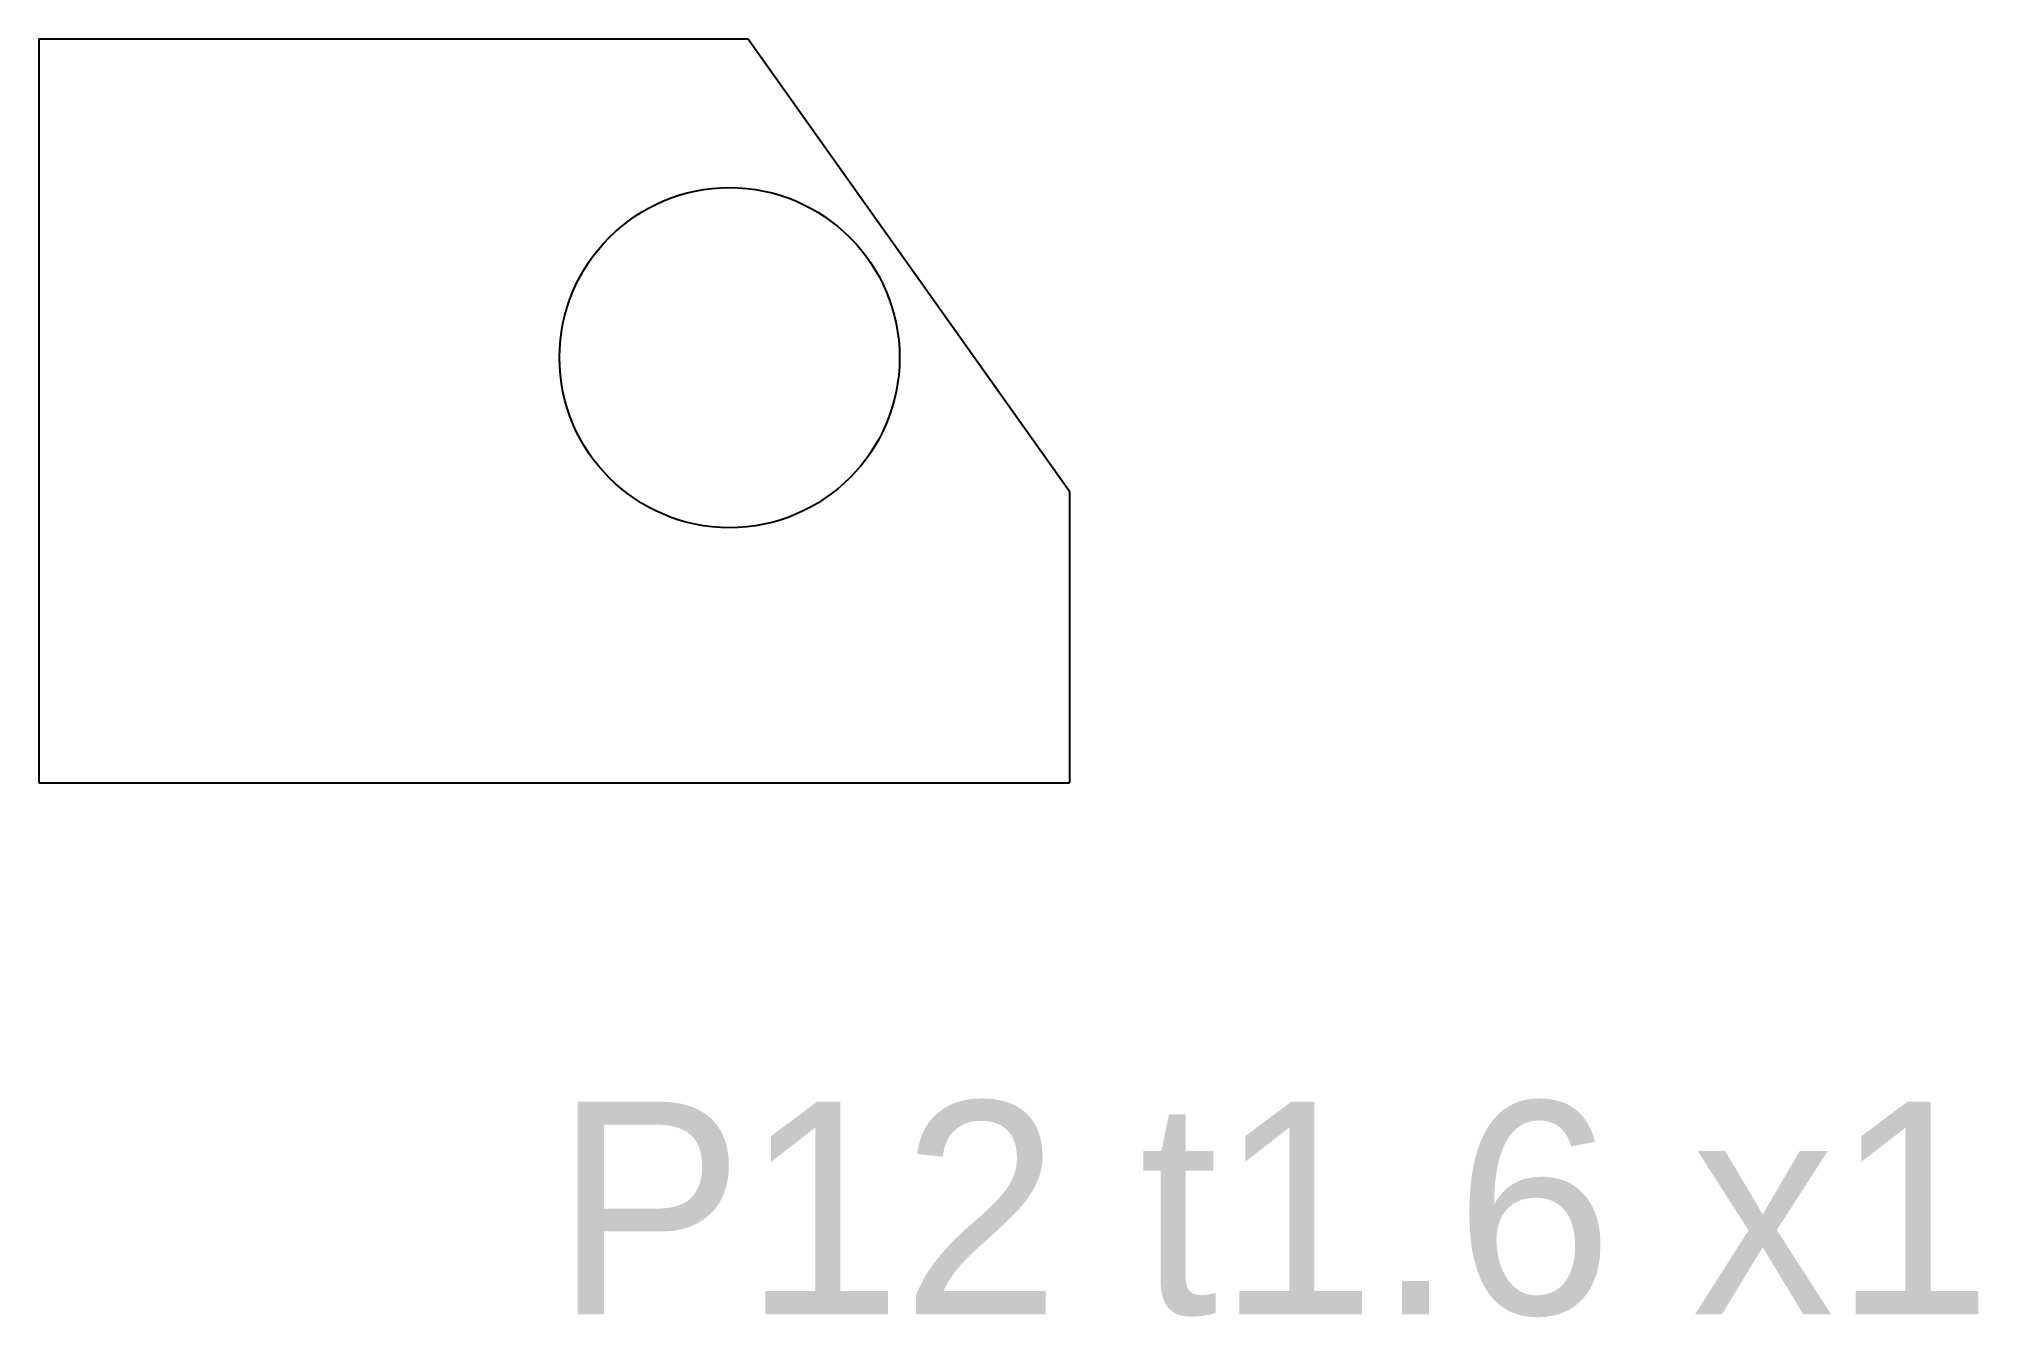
# Model space of a CAD drawing. Header units: metres. Extents: x -4.9 to 13.4, y -8.5 to 3.5.
import ezdxf

# ---------------------------------------------------------------- set-up
doc = ezdxf.new("R2010")
doc.units = ezdxf.units.M
doc.layers.add('CUT', color=7, linetype='Continuous')
doc.layers.add('NOTES', color=7, linetype='Continuous')

msp = doc.modelspace()

# ---------------------------------------------------------------- linework, layer by layer
at = {"layer": 'CUT'}
for points in [[(-4.85, 3.5), (-4.85, -3.5)], [(-4.85, 3.5), (1.821, 3.5)], [(4.85, -0.759), (1.821, 3.5)], [(4.85, -0.759), (4.85, -3.5)], [(-4.85, -3.5), (4.85, -3.5)]]:
    msp.add_lwpolyline(points, dxfattribs=at)
msp.add_circle((1.65, 0.5), 1.6, dxfattribs=at)

# ---------------------------------------------------------------- texts
at = {"layer": 'NOTES'}
msp.add_text('P12 t1.6 x1', height=2, dxfattribs=at).set_placement((0, -8.5))

doc.saveas('drawing.dxf')
